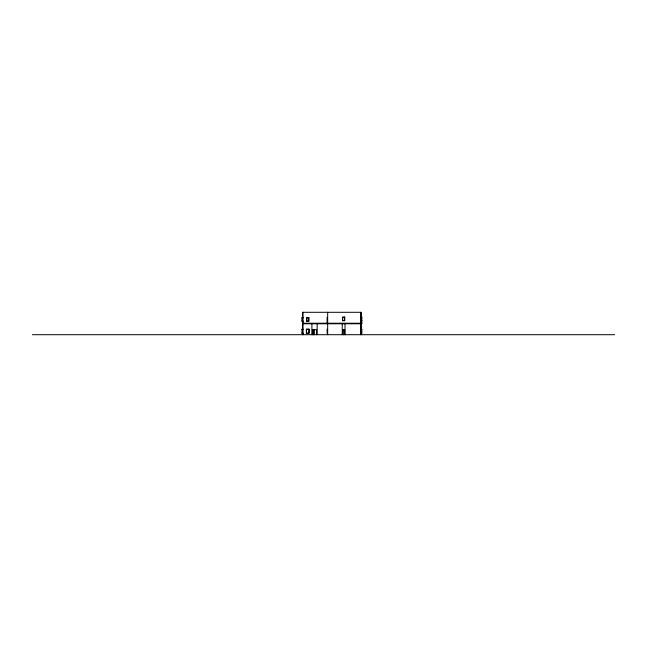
<?xml version="1.0" encoding="UTF-8"?>
<svg xmlns="http://www.w3.org/2000/svg" width="647" height="647" viewBox="0 0 647 647"><rect width="100%" height="100%" fill="white"/><g stroke="black" fill="none" stroke-linecap="round" stroke-linejoin="round"><path stroke-width="0.97" d="M360.727 317.135L361.827 317.135L361.827 323.637L360.727 323.637M360.727 317.313L361.827 317.313M303.039 317.693L301.931 317.693L301.931 321.284L303.039 321.284M301.931 317.863L303.039 317.863M360.727 320.564L361.827 320.564M360.727 320.734L361.827 320.734M301.931 321.114L303.039 321.114M302.489 323.225L361.277 323.225M360.727 323.468L361.827 323.468M302.489 323.775L361.277 323.775M303.039 329.169L301.931 329.169L301.931 333.318L303.039 333.318M360.727 329.169L361.827 329.169L361.827 333.318L360.727 333.318M301.931 329.347L303.039 329.347M360.727 329.347L361.827 329.347M312.38 329.727L316.593 329.727L316.593 334.701M301.931 333.148L303.039 333.148M360.727 333.148L361.827 333.148M32.35 334.701L614.65 334.701M361.277 334.701L361.277 312.299L302.489 312.299L302.489 334.701M360.727 312.299L360.727 334.701M345.013 323.775L345.013 334.701M344.665 334.701L344.665 329.727L342.595 329.727L342.595 334.701M343.711 329.735L343.711 334.701M342.247 323.775L342.247 334.701M327.665 312.299L327.665 334.701M327.107 317.41L327.107 323.637M327.107 329.169L327.107 333.318M317.151 323.775L317.151 334.701M314.11 329.735L314.11 334.701M313.763 329.727L313.763 334.701M312.444 329.727L312.444 334.701M311.894 323.775L311.894 334.701M303.039 312.299L303.039 323.225M303.039 323.775L303.039 334.701M344.738 317.135L342.522 317.135L342.522 320.734L344.738 320.734L344.738 317.135M344.568 317.313L342.7 317.313L342.7 320.564L344.568 320.564L344.568 317.313M308.854 317.693L306.638 317.693L306.638 321.284L308.854 321.284L308.854 317.693M308.676 317.863L306.807 317.863L306.807 321.114L308.676 321.114L308.676 317.863M309.129 329.169L306.363 329.169L306.363 333.318L309.129 333.318L309.129 329.169M308.951 329.347L306.532 329.347L306.532 333.148L308.951 333.148L308.951 329.347"/></g></svg>
